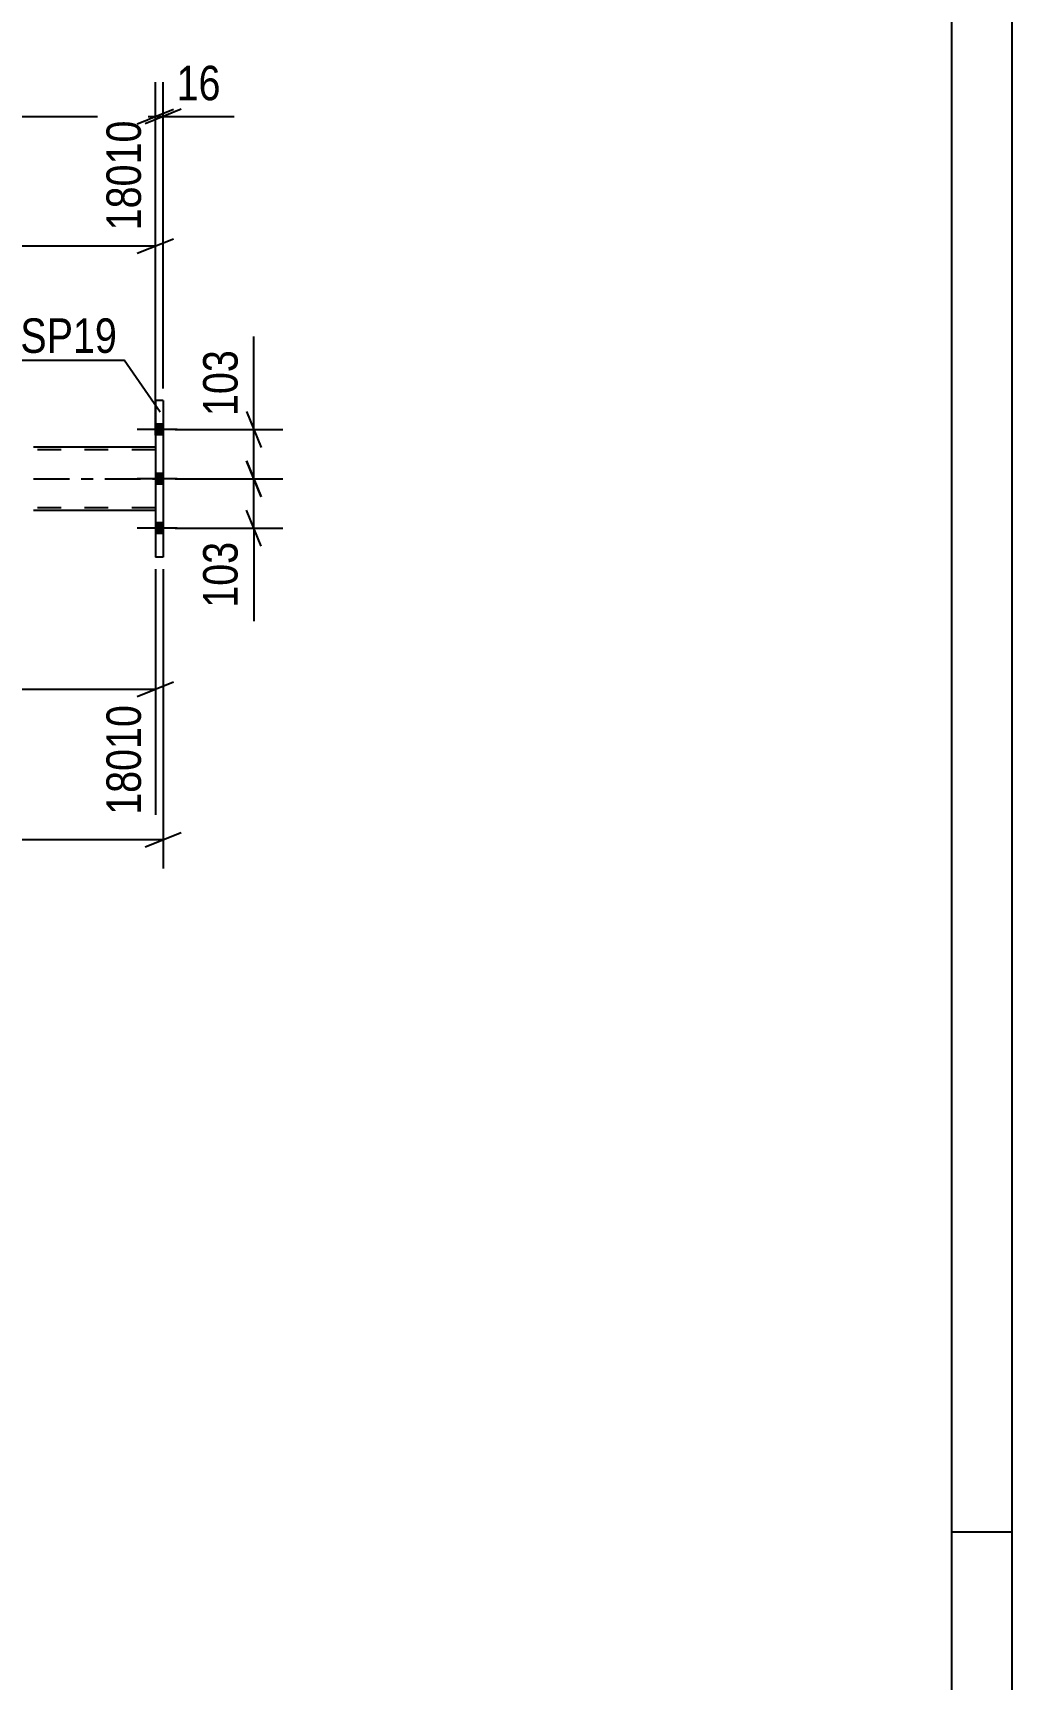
# Model space of a CAD drawing. Header units: millimetres. Extents: x -45 to 796, y -433 to 161.
# Drawn here: x 714.5 to 795.9, y -295.8 to -159 of the extents above; entities that cross this region are included whole.
import ezdxf

# ---------------------------------------------------------------- set-up
doc = ezdxf.new("R2010")
doc.units = ezdxf.units.MM
doc.linetypes.add('DXK_LINE_DOT2', pattern=[3.9198, 1.9599, -1.9599])
doc.linetypes.add('DXK_LINE_DOT3', pattern=[5.9187, 2.979, -0.9799, 0.9799, -0.9799])
doc.styles.add('Arial Narrow', font='ARIALN.TTF', dxfattribs={"height": 0.2})

# ---------------------------------------------------------------- blocks, each defined once
blk = doc.blocks.new('Unknown-814760973-1133')
at = {"color": 5, "linetype": 'Continuous'}
for p, q in [((795.85, -432.57), (795.85, 161.43)), ((790.85, -427.57), (790.85, 156.43)), ((795.85, -283.57), (790.85, -283.57))]:
    blk.add_line(p, q, dxfattribs=at)
blk = doc.blocks.new('Part-814760973-6185 - 5989')
at = {"color": 2, "linetype": 'Continuous'}
for p, q in [((725.32, -189.54), (724.68, -189.54)), ((724.68, -189.54), (724.68, -202.54)), ((725.32, -189.54), (725.32, -202.54)), ((725.32, -202.54), (724.68, -202.54))]:
    blk.add_line(p, q, dxfattribs=at)
blk = doc.blocks.new('Bolt-814760973-6171 - 5989')
at = {"linetype": 'Continuous'}
for points in [[(725.32, -192.38), (725.32, -191.5), (724.68, -191.5), (724.68, -192.38)], [(725.32, -192.38), (725.32, -191.5), (724.68, -191.5), (724.68, -192.38)], [(725.32, -192.38), (725.32, -191.5), (724.68, -191.5), (724.68, -192.38)], [(725.32, -196.48), (725.32, -195.6), (724.68, -195.6), (724.68, -196.48)], [(725.32, -196.48), (725.32, -195.6), (724.68, -195.6), (724.68, -196.48)], [(725.32, -200.58), (725.32, -199.7), (724.68, -199.7), (724.68, -200.58)], [(725.32, -200.58), (725.32, -199.7), (724.68, -199.7), (724.68, -200.58)], [(725.32, -200.58), (725.32, -199.7), (724.68, -199.7), (724.68, -200.58)]]:
    blk.add_hatch(color=1, dxfattribs=at).paths.add_polyline_path(points)
at = {"color": 1, "linetype": 'Continuous'}
for p, q in [((725.32, -191.5), (724.68, -191.5)), ((725.32, -191.5), (724.68, -191.5)), ((725.32, -191.5), (724.68, -191.5)), ((726.48, -191.94), (723.16, -191.94)), ((726.48, -191.94), (723.16, -191.94)), ((726.48, -191.94), (723.16, -191.94)), ((725.32, -192.38), (724.68, -192.38)), ((725.32, -192.38), (724.68, -192.38)), ((725.32, -192.38), (724.68, -192.38)), ((725.32, -195.6), (724.68, -195.6)), ((725.32, -195.6), (724.68, -195.6)), ((726.48, -196.04), (723.16, -196.04)), ((726.48, -196.04), (723.16, -196.04)), ((725.32, -196.48), (724.68, -196.48)), ((725.32, -196.48), (724.68, -196.48)), ((725.32, -199.7), (724.68, -199.7)), ((725.32, -199.7), (724.68, -199.7)), ((725.32, -199.7), (724.68, -199.7)), ((726.48, -200.14), (723.16, -200.14)), ((726.48, -200.14), (723.16, -200.14)), ((726.48, -200.14), (723.16, -200.14)), ((725.32, -200.58), (724.68, -200.58)), ((725.32, -200.58), (724.68, -200.58)), ((725.32, -200.58), (724.68, -200.58))]:
    blk.add_line(p, q, dxfattribs=at)
blk = doc.blocks.new('Part-814760973-6229 - 5989')
at = {"color": 2, "linetype": 'Continuous'}
for p, q in [((724.68, -193.4), (714.56, -193.4)), ((724.68, -198.68), (714.56, -198.68))]:
    blk.add_line(p, q, dxfattribs=at)
at = {"color": 7, "linetype": 'DXK_LINE_DOT2'}
for p, q in [((724.68, -193.64), (714.56, -193.64)), ((724.68, -193.4), (724.68, -198.68)), ((724.68, -198.44), (714.56, -198.44))]:
    blk.add_line(p, q, dxfattribs=at)
at = {"color": 7, "linetype": 'DXK_LINE_DOT3'}
blk.add_line((714.56, -196.04), (724.68, -196.04), dxfattribs=at)
blk = doc.blocks.new('StraightDimension-814760973-6416 - 5989')
at = {"color": 7, "linetype": 'Continuous'}
for p, q in [((724.68, -203.54), (724.68, -223.96)), ((616.41, -208.08), (616.41, -223.96)), ((617.91, -212.92), (614.91, -214.12)), ((723.18, -214.12), (726.18, -212.92)), ((616.41, -213.52), (724.68, -213.52))]:
    blk.add_line(p, q, dxfattribs=at)
at = {"color": 0}
blk.add_wipeout([(674.8, -212.77), (674.8, -208.57), (666.29, -208.57), (666.29, -212.77)], dxfattribs=at)
at = {"color": 3, "style": 'Arial Narrow'}
blk.add_text('3739', height=2.863, dxfattribs=at).set_placement((666.89, -212.17))
at = {"color": 0, "linetype": 'Continuous'}
blk.add_wipeout([(724.08, -214.22), (719.88, -214.22), (719.88, -224.56), (724.08, -224.56)], dxfattribs=at)
at = {"color": 3, "linetype": 'Continuous', "style": 'Arial Narrow'}
blk.add_text('18010', height=2.863, rotation=90.0002, dxfattribs=at).set_placement((723.48, -223.96))
blk = doc.blocks.new('StraightDimension-814760973-6436 - 5989')
at = {"color": 7, "linetype": 'Continuous'}
for p, q in [((724.68, -188.54), (724.68, -163.08)), ((723.18, -166.53), (726.18, -165.33)), ((45.58, -165.93), (724.68, -165.93))]:
    blk.add_line(p, q, dxfattribs=at)
blk = doc.blocks.new('StraightDimension-814760973-6468 - 5989')
at = {"color": 7, "linetype": 'Continuous'}
for p, q in [((732.86, -191.94), (732.86, -184.21)), ((732.86, -191.94), (732.86, -184.21)), ((732.26, -190.44), (733.46, -193.44)), ((726.32, -191.94), (735.26, -191.94)), ((732.86, -196.04), (732.86, -191.94)), ((733.46, -197.54), (732.26, -194.54)), ((726.32, -196.04), (735.26, -196.04))]:
    blk.add_line(p, q, dxfattribs=at)
at = {"color": 0}
blk.add_wipeout([(732.11, -184.73), (727.91, -184.73), (727.91, -191.42), (732.11, -191.42)], dxfattribs=at)
at = {"color": 3, "style": 'Arial Narrow'}
blk.add_text('103', height=2.863, rotation=90.0002, dxfattribs=at).set_placement((731.51, -190.82))
blk = doc.blocks.new('StraightDimension-814760973-6352 - 5989')
at = {"color": 7, "linetype": 'Continuous'}
for p, q in [((616.41, -184.78), (616.41, -166.25)), ((724.68, -192.4), (724.68, -166.25)), ((617.91, -176.09), (614.91, -177.29)), ((723.18, -177.29), (726.18, -176.09)), ((616.41, -176.69), (724.68, -176.69))]:
    blk.add_line(p, q, dxfattribs=at)
at = {"color": 0}
blk.add_wipeout([(674.8, -175.94), (674.8, -171.74), (666.29, -171.74), (666.29, -175.94)], dxfattribs=at)
at = {"color": 3, "style": 'Arial Narrow'}
blk.add_text('3739', height=2.863, dxfattribs=at).set_placement((666.89, -175.34))
at = {"color": 0, "linetype": 'Continuous'}
blk.add_wipeout([(724.08, -165.65), (719.88, -165.65), (719.88, -175.99), (724.08, -175.99)], dxfattribs=at)
at = {"color": 3, "linetype": 'Continuous', "style": 'Arial Narrow'}
blk.add_text('18010', height=2.863, rotation=90.0002, dxfattribs=at).set_placement((723.48, -175.39))
blk = doc.blocks.new('StraightDimension-814760973-6446 - 5989')
at = {"color": 7, "linetype": 'Continuous'}
for p, q in [((724.68, -188.54), (724.68, -163.08)), ((725.32, -188.54), (725.32, -163.08)), ((723.18, -166.53), (726.18, -165.33)), ((726.82, -165.33), (723.82, -166.53)), ((724.68, -165.93), (725.32, -165.93)), ((725.32, -165.93), (731.22, -165.93)), ((725.32, -165.93), (731.22, -165.93))]:
    blk.add_line(p, q, dxfattribs=at)
at = {"color": 0}
blk.add_wipeout([(730.7, -165.18), (730.7, -160.98), (725.84, -160.98), (725.84, -165.18)], dxfattribs=at)
at = {"color": 3, "style": 'Arial Narrow'}
blk.add_text('16', height=2.863, dxfattribs=at).set_placement((726.44, -164.58))
blk = doc.blocks.new('StraightDimension-814760973-6457 - 5989')
at = {"color": 7, "linetype": 'Continuous'}
for p, q in [((725.32, -203.54), (725.32, -228.42)), ((723.82, -226.62), (726.82, -225.42)), ((44.94, -226.02), (725.32, -226.02))]:
    blk.add_line(p, q, dxfattribs=at)
blk = doc.blocks.new('StraightDimension-814760973-6476 - 5989')
at = {"color": 7, "linetype": 'Continuous'}
for p, q in [((732.26, -194.54), (733.46, -197.54)), ((726.32, -196.04), (735.26, -196.04)), ((732.86, -200.14), (732.86, -196.04)), ((733.46, -201.64), (732.26, -198.64)), ((726.32, -200.14), (735.26, -200.14)), ((732.86, -200.14), (732.86, -207.88)), ((732.86, -200.14), (732.86, -207.88))]:
    blk.add_line(p, q, dxfattribs=at)
at = {"color": 0}
blk.add_wipeout([(732.11, -200.67), (727.91, -200.67), (727.91, -207.35), (732.11, -207.35)], dxfattribs=at)
at = {"color": 3, "style": 'Arial Narrow'}
blk.add_text('103', height=2.863, rotation=90.0002, dxfattribs=at).set_placement((731.51, -206.75))
blk = doc.blocks.new('Mark-814760973-6181 - 5989')
at = {"color": 0}
blk.add_wipeout([(721.5, -185.57), (721.5, -182.57), (713.46, -182.57), (713.46, -185.57)], dxfattribs=at)
blk.add_wipeout([(721.5, -185.57), (721.5, -182.57), (713.46, -182.57), (713.46, -185.57)], dxfattribs=at)
at = {"color": 30, "linetype": 'Continuous'}
for p in [(712.86, -186.17), (725.09, -190.51)]:
    blk.add_line(p, (722.1, -186.17), dxfattribs=at)
at = {"color": 3, "style": 'Arial Narrow'}
blk.add_text('SP19', height=2.863, dxfattribs=at).set_placement((713.46, -185.57))

msp = doc.modelspace()

# ---------------------------------------------------------------- block references
for name in ['Unknown-814760973-1133', 'Part-814760973-6185 - 5989', 'Bolt-814760973-6171 - 5989', 'Part-814760973-6229 - 5989']:
    msp.add_blockref(name, (0, 0))

# ---------------------------------------------------------------- next in the draw order: block references
for name in ['StraightDimension-814760973-6436 - 5989', 'StraightDimension-814760973-6416 - 5989']:
    msp.add_blockref(name, (0, 0))

# ---------------------------------------------------------------- next in the draw order: block references
for name in ['StraightDimension-814760973-6468 - 5989', 'StraightDimension-814760973-6457 - 5989']:
    msp.add_blockref(name, (0, 0))

# ---------------------------------------------------------------- next in the draw order: block references
for name in ['StraightDimension-814760973-6352 - 5989', 'StraightDimension-814760973-6476 - 5989']:
    msp.add_blockref(name, (0, 0))

# ---------------------------------------------------------------- next in the draw order: block references
msp.add_blockref('StraightDimension-814760973-6446 - 5989', (0, 0))

# ---------------------------------------------------------------- next in the draw order: block references
msp.add_blockref('Mark-814760973-6181 - 5989', (0, 0))

doc.saveas('drawing.dxf')
